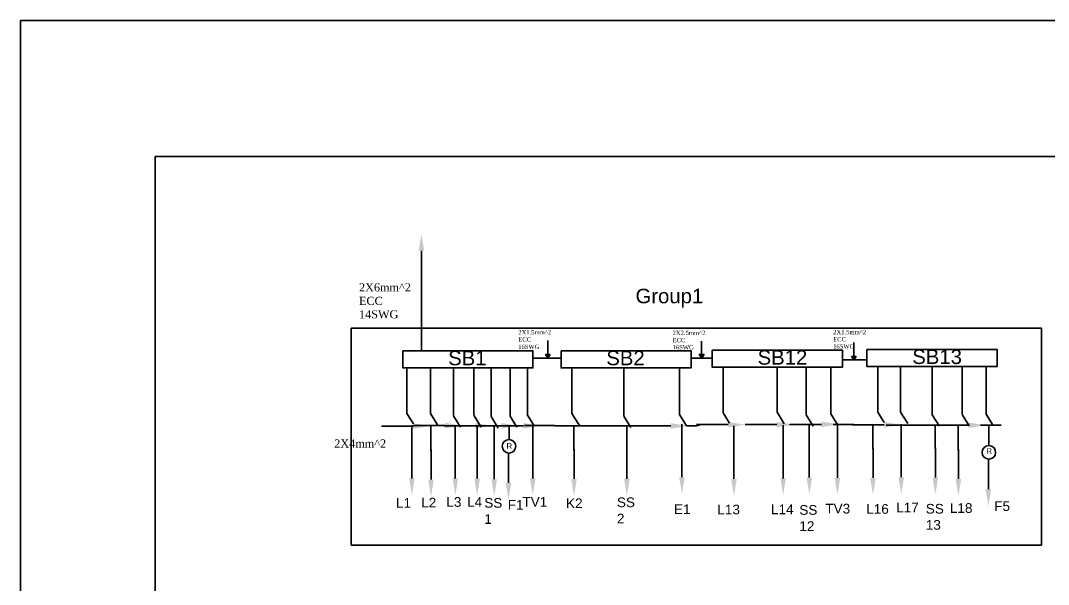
# Model space of a CAD drawing. Header units: inches. Extents: x -412 to 20037, y 548 to 16595.
# Drawn here: x 7740 to 8650, y 6537 to 7036 of the extents above; entities that cross this region are included whole.
import ezdxf
from ezdxf import colors
from ezdxf.entities.mleader import LeaderData, LeaderLine
from ezdxf.math import Vec2, Vec3

# ---------------------------------------------------------------- set-up
doc = ezdxf.new("R2010")
doc.units = ezdxf.units.IN
doc.header["$MEASUREMENT"] = 0
doc.styles.add('A', font='times.ttf', dxfattribs={"height": 12})
doc.styles.get("Standard").update_dxf_attribs({"font": 'arial.ttf'})

msp = doc.modelspace()

# ---------------------------------------------------------------- hatches: boundary and pattern name
h = msp.add_hatch()
h.set_pattern_fill('ANSI31', scale=0.387088)
h.set_pattern_definition([(45, (8012.10904, 8358.338053), (-0.034214049, 0.034214049), [])])
h.paths.add_polyline_path([(8204.69, 6740.5), (8206.81, 6737.41), (8208.94, 6740.5)])
h = msp.add_hatch()
h.set_pattern_fill('ANSI31', scale=0.387088)
h.set_pattern_definition([(45, (8148.22386, 8358.37098), (-0.034214049, 0.034214049), [])])
h.paths.add_polyline_path([(8340.8, 6740.54), (8342.93, 6737.44), (8345.06, 6740.54)])
h = msp.add_hatch()
h.set_pattern_fill('ANSI31', scale=0.387088)
h.set_pattern_definition([(45, (8282.852983, 8356.6795), (-0.034214049, 0.034214049), [])])
h.paths.add_polyline_path([(8475.43, 6738.85), (8477.56, 6735.75), (8479.69, 6738.85)])

# ---------------------------------------------------------------- linework, layer by layer
for p, q in [((8206.89, 6739.71), (8206.89, 6752.79)), ((8206.89, 6752.79), (8206.89, 6746.73)), ((8342.88, 6739.36), (8342.88, 6752.44)), ((8342.88, 6752.44), (8342.88, 6746.38)), ((8477.59, 6737.91), (8477.59, 6751)), ((8477.59, 6751), (8477.59, 6744.94)), ((8204.69, 6740.5), (8208.94, 6740.5)), ((8204.69, 6740.5), (8208.94, 6740.5)), ((8206.81, 6737.41), (8204.69, 6740.5)), ((8208.94, 6740.5), (8206.81, 6737.41)), ((8340.8, 6740.54), (8345.06, 6740.54)), ((8340.8, 6740.54), (8345.06, 6740.54)), ((8342.93, 6737.44), (8340.8, 6740.54)), ((8345.06, 6740.54), (8342.93, 6737.44)), ((8475.43, 6738.85), (8479.69, 6738.85)), ((8475.43, 6738.85), (8479.69, 6738.85)), ((8477.56, 6735.75), (8475.43, 6738.85)), ((8479.69, 6738.85), (8477.56, 6735.75)), ((8218.48, 6737.34), (8193.66, 6737.34)), ((8352.33, 6737.34), (8333.56, 6737.34)), ((8382.13, 6729.15), (8361.96, 6729.15)), ((8361.96, 6729.15), (8361.96, 6688.78)), ((8457.28, 6729.15), (8382.13, 6729.15)), ((8409.62, 6729.15), (8409.62, 6689.22)), ((8409.62, 6689.22), (8409.62, 6729.15)), ((8409.62, 6729.15), (8436.54, 6729.15)), ((8435.36, 6729.36), (8435.36, 6687.25)), ((8436.54, 6729.15), (8457.28, 6729.15)), ((8457.28, 6729.15), (8457.28, 6687.91)), ((8457.28, 6687.91), (8457.28, 6729.15)), ((8489.15, 6735.84), (8467.41, 6735.84)), ((8518.95, 6729.74), (8498.78, 6729.74)), ((8498.78, 6729.74), (8498.78, 6689.37)), ((8594.1, 6729.74), (8518.95, 6729.74)), ((8518.95, 6729.74), (8518.95, 6689.37)), ((8518.95, 6689.37), (8518.95, 6729.74)), ((8546.44, 6729.74), (8573.36, 6729.74)), ((8546.85, 6729.36), (8546.85, 6687.24)), ((8573.36, 6729.74), (8573.36, 6687.63)), ((8573.36, 6687.63), (8573.36, 6729.74)), ((8573.36, 6729.74), (8594.1, 6729.74)), ((8594.48, 6700.84), (8594.48, 6729.74)), ((8082.21, 6728.59), (8082.21, 6688.22)), ((8108.38, 6728.59), (8088.21, 6728.59)), ((8102.97, 6728.59), (8102.97, 6688.22)), ((8102.97, 6688.22), (8102.97, 6728.59)), ((8183.53, 6728.59), (8108.38, 6728.59)), ((8123.35, 6728.59), (8123.35, 6686.48)), ((8123.35, 6686.48), (8123.35, 6728.59)), ((8135.87, 6728.59), (8162.78, 6728.59)), ((8141.48, 6728.59), (8141.48, 6686.48)), ((8156.62, 6727.79), (8156.62, 6685.68)), ((8162.78, 6728.59), (8183.53, 6728.59)), ((8173.48, 6711.84), (8173.48, 6728.59)), ((8188.73, 6728.59), (8188.73, 6687.35)), ((8188.73, 6687.35), (8188.73, 6728.59)), ((8248.27, 6728.65), (8228.11, 6728.65)), ((8228.11, 6728.65), (8228.11, 6688.28)), ((8323.43, 6728.65), (8248.27, 6728.65)), ((8273.97, 6728.29), (8273.97, 6686.18)), ((8275.77, 6728.65), (8302.68, 6728.65)), ((8302.68, 6728.65), (8323.43, 6728.65)), ((8323.43, 6728.65), (8323.43, 6687.41)), ((8323.43, 6687.41), (8323.43, 6728.65)), ((8173.48, 6711.71), (8173.48, 6711.84)), ((8173.48, 6711.84), (8173.48, 6689.84)), ((8173.48, 6685.96), (8173.48, 6693.85)), ((8594.48, 6687.73), (8594.48, 6700.84)), ((8082.21, 6688.22), (8087.86, 6679.24)), ((8102.97, 6688.22), (8109.18, 6678.15)), ((8123.46, 6686.3), (8129.67, 6676.24)), ((8141.59, 6686.3), (8147.8, 6676.24)), ((8156.73, 6685.5), (8162.94, 6675.43)), ((8173.48, 6685.96), (8179.48, 6676.24)), ((8188.64, 6687.33), (8194.85, 6677.27)), ((8228.11, 6688.28), (8233.76, 6679.31)), ((8274.08, 6686), (8280.29, 6675.94)), ((8323.34, 6687.4), (8329.55, 6677.33)), ((8361.96, 6688.78), (8367.61, 6679.81)), ((8409.58, 6689.32), (8415.79, 6679.26)), ((8435.47, 6687.07), (8441.68, 6677)), ((8457.19, 6687.9), (8463.4, 6677.83)), ((8498.78, 6689.37), (8504.43, 6680.4)), ((8518.95, 6689.37), (8525.16, 6679.31)), ((8546.96, 6687.07), (8553.17, 6677)), ((8573.46, 6687.45), (8579.67, 6677.39)), ((8594.48, 6687.73), (8600.22, 6678.42)), ((8086.5, 6656.34), (8086.5, 6677.84)), ((8103.43, 6655.34), (8103.43, 6676.84)), ((8124.93, 6656.34), (8124.93, 6677.84)), ((8144.22, 6656.34), (8144.22, 6677.84)), ((8159.36, 6655.53), (8159.36, 6677.03)), ((8172.48, 6675.34), (8172.48, 6677.34)), ((8172.48, 6665.34), (8172.48, 6675.84)), ((8212.64, 6677.57), (8186.16, 6677.57)), ((8193.43, 6656.34), (8193.43, 6677.84)), ((8212.64, 6677.57), (8213.23, 6677.34)), ((8213.23, 6677.34), (8242.48, 6677.34)), ((8229.93, 6655.84), (8229.93, 6677.34)), ((8235.48, 6677.34), (8233.48, 6679.84)), ((8287.67, 6677.25), (8235.05, 6677.25)), ((8276.71, 6656.04), (8276.71, 6677.54)), ((8325.43, 6657.34), (8325.43, 6678.84)), ((8338.48, 6677.34), (8329.48, 6677.34)), ((8329.48, 6677.34), (8338.48, 6677.34)), ((8341.05, 6677.91), (8338.48, 6677.34)), ((8341.05, 6677.91), (8341.54, 6678.4)), ((8341.98, 6678.84), (8341.98, 6678.84)), ((8371.43, 6655.84), (8371.43, 6677.34)), ((8414.93, 6656.34), (8414.93, 6677.84)), ((8438.1, 6657.1), (8438.1, 6678.6)), ((8477.47, 6678.62), (8459.2, 6678.62)), ((8462.93, 6656.84), (8462.93, 6678.34)), ((8477.47, 6678.62), (8477.78, 6678.34)), ((8494.43, 6656.84), (8494.43, 6678.34)), ((8551.11, 6677.87), (8506.02, 6677.87)), ((8519.43, 6657.34), (8519.43, 6678.84)), ((8549.59, 6657.1), (8549.59, 6678.6)), ((8569.93, 6655.84), (8569.93, 6677.34)), ((8589.48, 6677.84), (8607.98, 6677.84)), ((8596.98, 6676.84), (8596.98, 6677.84)), ((8596.98, 6660.34), (8596.98, 6676.84))]:
    msp.add_line(p, q)
for points in [[(7740.38, 7036.07), (10106.94, 7036.07), (10106.94, 6037.88), (7740.38, 6037.88)], [(7859.48, 6915.84), (9985.98, 6915.84), (9985.98, 6158.84), (7859.48, 6158.84)], [(8032.98, 6763.84), (8643.48, 6763.84), (8643.48, 6571.84), (8032.98, 6571.84)], [(8078.58, 6743.8), (8193.66, 6743.8), (8193.66, 6728.59), (8078.58, 6728.59)], [(8218.48, 6743.86), (8333.56, 6743.86), (8333.56, 6728.65), (8218.48, 6728.65)], [(8352.33, 6744.36), (8467.41, 6744.36), (8467.41, 6729.15), (8352.33, 6729.15)], [(8489.15, 6744.95), (8604.23, 6744.95), (8604.23, 6729.74), (8489.15, 6729.74)]]:
    msp.add_lwpolyline(points, close=True)
for centre in [(8172.48, 6659.29), (8596.98, 6653.84)]:
    msp.add_circle(centre, 6)

# ---------------------------------------------------------------- texts
for p in [(8170.22, 6657.03), (8594.72, 6652.58)]:
    msp.add_text('R', height=5).set_placement(p)
at = {"color": 7, "lineweight": 40, "attachment_point": 1, "style": 'A'}
for s, insert, char_height, width in [('2X6mm^ 2\\PECC\\P14SWG', (8039.77, 6803.48), 7.154, 26.1882), ('2X1.5mm^ 2\\PECC 16SWG', (8180.63, 6762.06), 3.826, 14.0068), ('2X2.5mm^ 2\\PECC 16SWG', (8317.15, 6761.54), 3.826, 14.0068), ('2X1.5mm^ 2\\PECC 16SWG', (8459.22, 6762.3), 3.826, 14.0068), ('2X4mm^ 2', (8017.88, 6665.32), 7.154, 26.1882)]:
    msp.add_mtext(s, dxfattribs=dict(at, insert=insert, char_height=char_height, width=width))
at = {"attachment_point": 1}
for s, width, insert, char_height in [('Group1', 0.2633, (8284.39, 6798.7), 12.857), ('SB1', 12.857, (8118.65, 6743.8), 12.857), ('SB2', 0.2633, (8258.55, 6743.86), 12.857), ('SB12', 0.2633, (8392.4, 6744.36), 12.857), ('SB13', 0.2633, (8529.22, 6744.95), 12.857), ('L1', 8.5714, (8072.51, 6613.44), 8.571), ('L2', 2.307, (8094.81, 6613.67), 8.571), ('L3', 2.307, (8117.08, 6614.26), 8.571), ('L4', 2.307, (8135.44, 6614.26), 8.571), ('SS\\P1', 2.307, (8150.59, 6613.46), 8.571), ('F1', 2.307, (8171.39, 6611.7), 8.571), ('TV1', 2.307, (8184.36, 6614.45), 8.571), ('K2', 8.5714, (8222.94, 6613.09), 8.571), ('SS\\P2', 2.307, (8267.94, 6613.96), 8.571), ('E1', 2.307, (8318.46, 6607.86), 8.571), ('L13', 2.307, (8356.79, 6607.59), 8.571), ('L14', 2.307, (8404.26, 6607.74), 8.571), ('SS\\P12', 2.307, (8429.32, 6607.2), 8.571), ('TV3', 2.307, (8452.31, 6608.36), 8.571), ('L16', 2.307, (8488.48, 6608.1), 8.571), ('L17', 2.307, (8515, 6609.32), 8.571), ('SS\\P13', 2.307, (8541.17, 6608.26), 8.571), ('L18', 2.307, (8562.47, 6608.91), 8.571), ('F5', 2.307, (8601.73, 6610.61), 8.571)]:
    msp.add_mtext_dynamic_manual_height_columns(s, width=width, gutter_width=0.119, heights=[0], dxfattribs=dict(at, insert=insert, char_height=char_height))

# ---------------------------------------------------------------- leaders
at = {"color": 0}
ml = msp.add_multileader_mtext('Standard', dxfattribs=at)
ml.set_content('')
ml.set_leader_properties()
ml.build(insert=Vec2(0, 0))
ml.multileader.update_dxf_attribs({"dogleg_length": 0.36, "arrow_head_size": 15, "scale": 700})
ctx = ml.context
ctx.base_point, ctx.scale, ctx.char_height, ctx.arrow_head_size, ctx.landing_gap_size, ctx.plane_origin = Vec3(8124.95, 6743.83), 700, 15, 15, 7.5, Vec3(8094.95, 6847.34)
notes = []
notes.append((ctx, [(0, (1, 1, 0), (8094.95, 6743.83), (1, 0), 30, [(0, [(8094.95, 6847.34)], 0, [])])]))
ctx.mtext.insert, ctx.mtext.flow_direction = Vec3(8132.45, 6751.33), 5
ml = msp.add_multileader_mtext('Standard')
ml.set_content('', color=256)
ml.set_leader_properties()
ml.build(insert=Vec2(0, 0))
ml.multileader.update_dxf_attribs({"dogleg_length": 0.36, "arrow_head_size": 15, "scale": 700})
ctx = ml.context
ctx.base_point, ctx.scale, ctx.char_height, ctx.arrow_head_size, ctx.landing_gap_size, ctx.plane_origin, ctx.plane_x_axis, ctx.plane_y_axis = Vec3(8059.91, 6677.23), 700, 15, 15, 7.5, Vec3(8102.85, 6677.19), Vec3(0, 1), Vec3(-1, 0)
notes.append((ctx, [(0, (1, 1, 0), (8059.91, 6677.19), (0, 1), 0.0429, [(0, [(8102.85, 6677.19)], 0, [])])]))
ctx.mtext.insert, ctx.mtext.text_direction, ctx.mtext.rotation, ctx.mtext.flow_direction = Vec3(8052.41, 6684.73), Vec3(0, 1), 1.570796, 5
ml = msp.add_multileader_mtext('Standard')
ml.set_content('', color=256)
ml.set_leader_properties()
ml.build(insert=Vec2(0, 0))
ml.multileader.update_dxf_attribs({"dogleg_length": 0.36, "arrow_head_size": 15, "scale": 700})
ctx = ml.context
ctx.base_point, ctx.scale, ctx.char_height, ctx.arrow_head_size, ctx.landing_gap_size, ctx.plane_origin, ctx.plane_x_axis, ctx.plane_y_axis = Vec3(8087.85, 6677.62), 700, 15, 15, 7.5, Vec3(8130.79, 6677.58), Vec3(0, 1), Vec3(-1, 0)
notes.append((ctx, [(0, (1, 1, 0), (8087.85, 6677.58), (0, 1), 0.0429, [(0, [(8130.79, 6677.58)], 0, [])])]))
ctx.mtext.insert, ctx.mtext.text_direction, ctx.mtext.rotation, ctx.mtext.flow_direction = Vec3(8080.35, 6685.12), Vec3(0, 1), 1.570796, 5
ml = msp.add_multileader_mtext('Standard')
ml.set_content('', color=256)
ml.set_leader_properties()
ml.build(insert=Vec2(0, 0))
ml.multileader.update_dxf_attribs({"dogleg_length": 0.36, "arrow_head_size": 15, "scale": 700})
ctx = ml.context
ctx.base_point, ctx.scale, ctx.char_height, ctx.arrow_head_size, ctx.landing_gap_size, ctx.plane_origin, ctx.plane_x_axis, ctx.plane_y_axis = Vec3(8114.74, 6677.47), 700, 15, 15, 7.5, Vec3(8157.69, 6677.43), Vec3(0, 1), Vec3(-1, 0)
notes.append((ctx, [(0, (1, 1, 0), (8114.74, 6677.43), (0, 1), 0.0429, [(0, [(8157.69, 6677.43)], 0, [])])]))
ctx.mtext.insert, ctx.mtext.text_direction, ctx.mtext.rotation, ctx.mtext.flow_direction = Vec3(8107.24, 6684.97), Vec3(0, 1), 1.570796, 5
ml = msp.add_multileader_mtext('Standard')
ml.set_content('', color=256)
ml.set_leader_properties()
ml.build(insert=Vec2(0, 0))
ml.multileader.update_dxf_attribs({"dogleg_length": 0.36, "arrow_head_size": 15, "scale": 700})
ctx = ml.context
ctx.base_point, ctx.scale, ctx.char_height, ctx.arrow_head_size, ctx.landing_gap_size, ctx.plane_origin, ctx.plane_x_axis, ctx.plane_y_axis = Vec3(8137.99, 6677.47), 700, 15, 15, 7.5, Vec3(8180.94, 6677.42), Vec3(0, 1), Vec3(-1, 0)
notes.append((ctx, [(0, (1, 1, 0), (8137.99, 6677.42), (0, 1), 0.0429, [(0, [(8180.94, 6677.42)], 0, [])])]))
ctx.mtext.insert, ctx.mtext.text_direction, ctx.mtext.rotation, ctx.mtext.flow_direction = Vec3(8130.49, 6684.97), Vec3(0, 1), 1.570796, 5
ml = msp.add_multileader_mtext('Standard')
ml.set_content('', color=256)
ml.set_leader_properties()
ml.build(insert=Vec2(0, 0))
ml.multileader.update_dxf_attribs({"dogleg_length": 0.36, "arrow_head_size": 15, "scale": 700})
ctx = ml.context
ctx.base_point, ctx.scale, ctx.char_height, ctx.arrow_head_size, ctx.landing_gap_size, ctx.plane_origin, ctx.plane_x_axis, ctx.plane_y_axis = Vec3(8157.34, 6677.43), 700, 15, 15, 7.5, Vec3(8200.29, 6677.39), Vec3(0, 1), Vec3(-1, 0)
notes.append((ctx, [(0, (1, 1, 0), (8157.34, 6677.39), (0, 1), 0.0429, [(0, [(8200.29, 6677.39)], 0, [])])]))
ctx.mtext.insert, ctx.mtext.text_direction, ctx.mtext.rotation, ctx.mtext.flow_direction = Vec3(8149.84, 6684.93), Vec3(0, 1), 1.570796, 5
ml = msp.add_multileader_mtext('Standard')
ml.set_content('', color=256)
ml.set_leader_properties()
ml.build(insert=Vec2(0, 0))
ml.multileader.update_dxf_attribs({"dogleg_length": 0.36, "arrow_head_size": 15, "scale": 700})
ctx = ml.context
ctx.base_point, ctx.scale, ctx.char_height, ctx.arrow_head_size, ctx.landing_gap_size, ctx.plane_origin, ctx.plane_x_axis, ctx.plane_y_axis = Vec3(8287.67, 6677.3), 700, 15, 15, 7.5, Vec3(8330.62, 6677.25), Vec3(0, 1), Vec3(-1, 0)
notes.append((ctx, [(0, (1, 1, 0), (8287.67, 6677.25), (0, 1), 0.0429, [(0, [(8330.62, 6677.25)], 0, [])])]))
ctx.mtext.insert, ctx.mtext.text_direction, ctx.mtext.rotation, ctx.mtext.flow_direction = Vec3(8280.17, 6684.8), Vec3(0, 1), 1.570796, 5
ml = msp.add_multileader_mtext('Standard')
ml.set_content('', color=256)
ml.set_leader_properties()
ml.build(insert=Vec2(0, 0))
ml.multileader.update_dxf_attribs({"dogleg_length": 0.36, "arrow_head_size": 15, "scale": 700})
ctx = ml.context
ctx.base_point, ctx.scale, ctx.char_height, ctx.arrow_head_size, ctx.landing_gap_size, ctx.plane_origin, ctx.plane_x_axis, ctx.plane_y_axis = Vec3(8338.48, 6678.44), 700, 15, 15, 7.5, Vec3(8381.43, 6678.4), Vec3(0, 1), Vec3(-1, 0)
notes.append((ctx, [(0, (1, 1, 0), (8338.48, 6678.4), (0, 1), 0.0429, [(0, [(8381.43, 6678.4)], 0, [])])]))
ctx.mtext.insert, ctx.mtext.text_direction, ctx.mtext.rotation, ctx.mtext.flow_direction = Vec3(8330.98, 6685.94), Vec3(0, 1), 1.570796, 5
ml = msp.add_multileader_mtext('Standard')
ml.set_content('', color=256)
ml.set_leader_properties()
ml.build(insert=Vec2(0, 0))
ml.multileader.update_dxf_attribs({"dogleg_length": 0.36, "arrow_head_size": 15, "scale": 700})
ctx = ml.context
ctx.base_point, ctx.scale, ctx.char_height, ctx.arrow_head_size, ctx.landing_gap_size, ctx.plane_origin, ctx.plane_x_axis, ctx.plane_y_axis = Vec3(8381.43, 6678.44), 700, 15, 15, 7.5, Vec3(8424.38, 6678.4), Vec3(0, 1), Vec3(-1, 0)
notes.append((ctx, [(0, (1, 1, 0), (8381.43, 6678.4), (0, 1), 0.0429, [(0, [(8424.38, 6678.4)], 0, [])])]))
ctx.mtext.insert, ctx.mtext.text_direction, ctx.mtext.rotation, ctx.mtext.flow_direction = Vec3(8373.93, 6685.94), Vec3(0, 1), 1.570796, 5
ml = msp.add_multileader_mtext('Standard')
ml.set_content('', color=256)
ml.set_leader_properties()
ml.build(insert=Vec2(0, 0))
ml.multileader.update_dxf_attribs({"dogleg_length": 0.36, "arrow_head_size": 15, "scale": 700})
ctx = ml.context
ctx.base_point, ctx.scale, ctx.char_height, ctx.arrow_head_size, ctx.landing_gap_size, ctx.plane_origin, ctx.plane_x_axis, ctx.plane_y_axis = Vec3(8420.94, 6678.72), 700, 15, 15, 7.5, Vec3(8463.89, 6678.68), Vec3(0, 1), Vec3(-1, 0)
notes.append((ctx, [(0, (1, 1, 0), (8420.94, 6678.68), (0, 1), 0.0429, [(0, [(8463.89, 6678.68)], 0, [])])]))
ctx.mtext.insert, ctx.mtext.text_direction, ctx.mtext.rotation, ctx.mtext.flow_direction = Vec3(8413.44, 6686.22), Vec3(0, 1), 1.570796, 5
ml = msp.add_multileader_mtext('Standard')
ml.set_content('', color=256)
ml.set_leader_properties()
ml.build(insert=Vec2(0, 0))
ml.multileader.update_dxf_attribs({"dogleg_length": 0.36, "arrow_head_size": 15, "scale": 700})
ctx = ml.context
ctx.base_point, ctx.scale, ctx.char_height, ctx.arrow_head_size, ctx.landing_gap_size, ctx.plane_origin, ctx.plane_x_axis, ctx.plane_y_axis = Vec3(8476.48, 6678.38), 700, 15, 15, 7.5, Vec3(8519.43, 6678.34), Vec3(0, 1), Vec3(-1, 0)
notes.append((ctx, [(0, (1, 1, 0), (8476.48, 6678.34), (0, 1), 0.0429, [(0, [(8519.43, 6678.34)], 0, [])])]))
ctx.mtext.insert, ctx.mtext.text_direction, ctx.mtext.rotation, ctx.mtext.flow_direction = Vec3(8468.98, 6685.88), Vec3(0, 1), 1.570796, 5
ml = msp.add_multileader_mtext('Standard')
ml.set_content('', color=256)
ml.set_leader_properties()
ml.build(insert=Vec2(0, 0))
ml.multileader.update_dxf_attribs({"dogleg_length": 0.36, "arrow_head_size": 15, "scale": 700})
ctx = ml.context
ctx.base_point, ctx.scale, ctx.char_height, ctx.arrow_head_size, ctx.landing_gap_size, ctx.plane_origin, ctx.plane_x_axis, ctx.plane_y_axis = Vec3(8551.11, 6677.92), 700, 15, 15, 7.5, Vec3(8594.05, 6677.87), Vec3(0, 1), Vec3(-1, 0)
notes.append((ctx, [(0, (1, 1, 0), (8551.11, 6677.87), (0, 1), 0.0429, [(0, [(8594.05, 6677.87)], 0, [])])]))
ctx.mtext.insert, ctx.mtext.text_direction, ctx.mtext.rotation, ctx.mtext.flow_direction = Vec3(8543.61, 6685.42), Vec3(0, 1), 1.570796, 5
ml = msp.add_multileader_mtext('Standard')
ml.set_content('', color=256)
ml.set_leader_properties()
ml.build(insert=Vec2(0, 0))
ml.multileader.update_dxf_attribs({"dogleg_length": 0.36, "arrow_head_size": 15, "scale": 700})
ctx = ml.context
ctx.base_point, ctx.scale, ctx.char_height, ctx.arrow_head_size, ctx.landing_gap_size, ctx.plane_origin = Vec3(8325.52, 6658.14), 700, 15, 15, 7.5, Vec3(8325.48, 6616.84)
notes.append((ctx, [(0, (1, 1, 0), (8325.48, 6658.14), (1, 0), 0.0429, [(0, [(8325.48, 6616.84)], 0, [])])]))
ctx.mtext.insert, ctx.mtext.flow_direction = Vec3(8333.02, 6665.64), 5
ml = msp.add_multileader_mtext('Standard')
ml.set_content('', color=256)
ml.set_leader_properties()
ml.build(insert=Vec2(0, 0))
ml.multileader.update_dxf_attribs({"dogleg_length": 0.36, "arrow_head_size": 15, "scale": 700})
ctx = ml.context
ctx.base_point, ctx.scale, ctx.char_height, ctx.arrow_head_size, ctx.landing_gap_size, ctx.plane_origin = Vec3(8438.19, 6657.9), 700, 15, 15, 7.5, Vec3(8438.15, 6616.6)
notes.append((ctx, [(0, (1, 1, 0), (8438.15, 6657.9), (1, 0), 0.0429, [(0, [(8438.15, 6616.6)], 0, [])])]))
ctx.mtext.insert, ctx.mtext.flow_direction = Vec3(8445.69, 6665.4), 5
ml = msp.add_multileader_mtext('Standard')
ml.set_content('', color=256)
ml.set_leader_properties()
ml.build(insert=Vec2(0, 0))
ml.multileader.update_dxf_attribs({"dogleg_length": 0.36, "arrow_head_size": 15, "scale": 700})
ctx = ml.context
ctx.base_point, ctx.scale, ctx.char_height, ctx.arrow_head_size, ctx.landing_gap_size, ctx.plane_origin = Vec3(8519.52, 6658.14), 700, 15, 15, 7.5, Vec3(8519.48, 6616.84)
notes.append((ctx, [(0, (1, 1, 0), (8519.48, 6658.14), (1, 0), 0.0429, [(0, [(8519.48, 6616.84)], 0, [])])]))
ctx.mtext.insert, ctx.mtext.flow_direction = Vec3(8527.02, 6665.64), 5
ml = msp.add_multileader_mtext('Standard')
ml.set_content('', color=256)
ml.set_leader_properties()
ml.build(insert=Vec2(0, 0))
ml.multileader.update_dxf_attribs({"dogleg_length": 0.36, "arrow_head_size": 15, "scale": 700})
ctx = ml.context
ctx.base_point, ctx.scale, ctx.char_height, ctx.arrow_head_size, ctx.landing_gap_size, ctx.plane_origin = Vec3(8549.68, 6657.9), 700, 15, 15, 7.5, Vec3(8549.64, 6616.6)
notes.append((ctx, [(0, (1, 1, 0), (8549.64, 6657.9), (1, 0), 0.0429, [(0, [(8549.64, 6616.6)], 0, [])])]))
ctx.mtext.insert, ctx.mtext.flow_direction = Vec3(8557.18, 6665.4), 5
ml = msp.add_multileader_mtext('Standard')
ml.set_content('', color=256)
ml.set_leader_properties()
ml.build(insert=Vec2(0, 0))
ml.multileader.update_dxf_attribs({"dogleg_length": 0.36, "arrow_head_size": 15, "scale": 700})
ctx = ml.context
ctx.base_point, ctx.scale, ctx.char_height, ctx.arrow_head_size, ctx.landing_gap_size, ctx.plane_origin = Vec3(8086.59, 6657.14), 700, 15, 15, 7.5, Vec3(8086.55, 6615.84)
notes.append((ctx, [(0, (1, 1, 0), (8086.55, 6657.14), (1, 0), 0.0429, [(0, [(8086.55, 6615.84)], 0, [])])]))
ctx.mtext.insert, ctx.mtext.flow_direction = Vec3(8094.09, 6664.64), 5
ml = msp.add_multileader_mtext('Standard')
ml.set_content('', color=256)
ml.set_leader_properties()
ml.build(insert=Vec2(0, 0))
ml.multileader.update_dxf_attribs({"dogleg_length": 0.36, "arrow_head_size": 15, "scale": 700})
ctx = ml.context
ctx.base_point, ctx.scale, ctx.char_height, ctx.arrow_head_size, ctx.landing_gap_size, ctx.plane_origin = Vec3(8103.52, 6656.14), 700, 15, 15, 7.5, Vec3(8103.48, 6614.84)
notes.append((ctx, [(0, (1, 1, 0), (8103.48, 6656.14), (1, 0), 0.0429, [(0, [(8103.48, 6614.84)], 0, [])])]))
ctx.mtext.insert, ctx.mtext.flow_direction = Vec3(8111.02, 6663.64), 5
ml = msp.add_multileader_mtext('Standard')
ml.set_content('', color=256)
ml.set_leader_properties()
ml.build(insert=Vec2(0, 0))
ml.multileader.update_dxf_attribs({"dogleg_length": 0.36, "arrow_head_size": 15, "scale": 700})
ctx = ml.context
ctx.base_point, ctx.scale, ctx.char_height, ctx.arrow_head_size, ctx.landing_gap_size, ctx.plane_origin = Vec3(8125.02, 6657.14), 700, 15, 15, 7.5, Vec3(8124.98, 6615.84)
notes.append((ctx, [(0, (1, 1, 0), (8124.98, 6657.14), (1, 0), 0.0429, [(0, [(8124.98, 6615.84)], 0, [])])]))
ctx.mtext.insert, ctx.mtext.flow_direction = Vec3(8132.52, 6664.64), 5
ml = msp.add_multileader_mtext('Standard')
ml.set_content('', color=256)
ml.set_leader_properties()
ml.build(insert=Vec2(0, 0))
ml.multileader.update_dxf_attribs({"dogleg_length": 0.36, "arrow_head_size": 15, "scale": 700})
ctx = ml.context
ctx.base_point, ctx.scale, ctx.char_height, ctx.arrow_head_size, ctx.landing_gap_size, ctx.plane_origin = Vec3(8144.31, 6657.14), 700, 15, 15, 7.5, Vec3(8144.27, 6615.84)
notes.append((ctx, [(0, (1, 1, 0), (8144.27, 6657.14), (1, 0), 0.0429, [(0, [(8144.27, 6615.84)], 0, [])])]))
ctx.mtext.insert, ctx.mtext.flow_direction = Vec3(8151.81, 6664.64), 5
ml = msp.add_multileader_mtext('Standard')
ml.set_content('', color=256)
ml.set_leader_properties()
ml.build(insert=Vec2(0, 0))
ml.multileader.update_dxf_attribs({"dogleg_length": 0.36, "arrow_head_size": 15, "scale": 700})
ctx = ml.context
ctx.base_point, ctx.scale, ctx.char_height, ctx.arrow_head_size, ctx.landing_gap_size, ctx.plane_origin = Vec3(8159.45, 6656.33), 700, 15, 15, 7.5, Vec3(8159.41, 6615.03)
notes.append((ctx, [(0, (1, 1, 0), (8159.41, 6656.33), (1, 0), 0.0429, [(0, [(8159.41, 6615.03)], 0, [])])]))
ctx.mtext.insert, ctx.mtext.flow_direction = Vec3(8166.95, 6663.83), 5
ml = msp.add_multileader_mtext('Standard')
ml.set_content('', color=256)
ml.set_leader_properties()
ml.build(insert=Vec2(0, 0))
ml.multileader.update_dxf_attribs({"dogleg_length": 0.36, "arrow_head_size": 15, "scale": 700})
ctx = ml.context
ctx.base_point, ctx.scale, ctx.char_height, ctx.arrow_head_size, ctx.landing_gap_size, ctx.plane_origin = Vec3(8172.07, 6653.14), 700, 15, 15, 7.5, Vec3(8172.03, 6611.84)
notes.append((ctx, [(0, (1, 1, 0), (8172.03, 6653.14), (1, 0), 0.0429, [(0, [(8172.03, 6611.84)], 0, [])])]))
ctx.mtext.insert, ctx.mtext.flow_direction = Vec3(8179.57, 6660.64), 5
ml = msp.add_multileader_mtext('Standard')
ml.set_content('', color=256)
ml.set_leader_properties()
ml.build(insert=Vec2(0, 0))
ml.multileader.update_dxf_attribs({"dogleg_length": 0.36, "arrow_head_size": 15, "scale": 700})
ctx = ml.context
ctx.base_point, ctx.scale, ctx.char_height, ctx.arrow_head_size, ctx.landing_gap_size, ctx.plane_origin = Vec3(8193.52, 6657.14), 700, 15, 15, 7.5, Vec3(8193.48, 6615.84)
notes.append((ctx, [(0, (1, 1, 0), (8193.48, 6657.14), (1, 0), 0.0429, [(0, [(8193.48, 6615.84)], 0, [])])]))
ctx.mtext.insert, ctx.mtext.flow_direction = Vec3(8201.02, 6664.64), 5
ml = msp.add_multileader_mtext('Standard')
ml.set_content('', color=256)
ml.set_leader_properties()
ml.build(insert=Vec2(0, 0))
ml.multileader.update_dxf_attribs({"dogleg_length": 0.36, "arrow_head_size": 15, "scale": 700})
ctx = ml.context
ctx.base_point, ctx.scale, ctx.char_height, ctx.arrow_head_size, ctx.landing_gap_size, ctx.plane_origin = Vec3(8230.02, 6656.64), 700, 15, 15, 7.5, Vec3(8229.98, 6615.34)
notes.append((ctx, [(0, (1, 1, 0), (8229.98, 6656.64), (1, 0), 0.0429, [(0, [(8229.98, 6615.34)], 0, [])])]))
ctx.mtext.insert, ctx.mtext.flow_direction = Vec3(8237.52, 6664.14), 5
ml = msp.add_multileader_mtext('Standard')
ml.set_content('', color=256)
ml.set_leader_properties()
ml.build(insert=Vec2(0, 0))
ml.multileader.update_dxf_attribs({"dogleg_length": 0.36, "arrow_head_size": 15, "scale": 700})
ctx = ml.context
ctx.base_point, ctx.scale, ctx.char_height, ctx.arrow_head_size, ctx.landing_gap_size, ctx.plane_origin = Vec3(8276.8, 6656.84), 700, 15, 15, 7.5, Vec3(8276.76, 6615.54)
notes.append((ctx, [(0, (1, 1, 0), (8276.76, 6656.84), (1, 0), 0.0429, [(0, [(8276.76, 6615.54)], 0, [])])]))
ctx.mtext.insert, ctx.mtext.flow_direction = Vec3(8284.3, 6664.34), 5
ml = msp.add_multileader_mtext('Standard')
ml.set_content('', color=256)
ml.set_leader_properties()
ml.build(insert=Vec2(0, 0))
ml.multileader.update_dxf_attribs({"dogleg_length": 0.36, "arrow_head_size": 15, "scale": 700})
ctx = ml.context
ctx.base_point, ctx.scale, ctx.char_height, ctx.arrow_head_size, ctx.landing_gap_size, ctx.plane_origin = Vec3(8371.52, 6656.64), 700, 15, 15, 7.5, Vec3(8371.48, 6615.34)
notes.append((ctx, [(0, (1, 1, 0), (8371.48, 6656.64), (1, 0), 0.0429, [(0, [(8371.48, 6615.34)], 0, [])])]))
ctx.mtext.insert, ctx.mtext.flow_direction = Vec3(8379.02, 6664.14), 5
ml = msp.add_multileader_mtext('Standard')
ml.set_content('', color=256)
ml.set_leader_properties()
ml.build(insert=Vec2(0, 0))
ml.multileader.update_dxf_attribs({"dogleg_length": 0.36, "arrow_head_size": 15, "scale": 700})
ctx = ml.context
ctx.base_point, ctx.scale, ctx.char_height, ctx.arrow_head_size, ctx.landing_gap_size, ctx.plane_origin = Vec3(8415.02, 6657.14), 700, 15, 15, 7.5, Vec3(8414.98, 6615.84)
notes.append((ctx, [(0, (1, 1, 0), (8414.98, 6657.14), (1, 0), 0.0429, [(0, [(8414.98, 6615.84)], 0, [])])]))
ctx.mtext.insert, ctx.mtext.flow_direction = Vec3(8422.52, 6664.64), 5
ml = msp.add_multileader_mtext('Standard')
ml.set_content('', color=256)
ml.set_leader_properties()
ml.build(insert=Vec2(0, 0))
ml.multileader.update_dxf_attribs({"dogleg_length": 0.36, "arrow_head_size": 15, "scale": 700})
ctx = ml.context
ctx.base_point, ctx.scale, ctx.char_height, ctx.arrow_head_size, ctx.landing_gap_size, ctx.plane_origin = Vec3(8463.02, 6657.64), 700, 15, 15, 7.5, Vec3(8462.98, 6616.34)
notes.append((ctx, [(0, (1, 1, 0), (8462.98, 6657.64), (1, 0), 0.0429, [(0, [(8462.98, 6616.34)], 0, [])])]))
ctx.mtext.insert, ctx.mtext.flow_direction = Vec3(8470.52, 6665.14), 5
ml = msp.add_multileader_mtext('Standard')
ml.set_content('', color=256)
ml.set_leader_properties()
ml.build(insert=Vec2(0, 0))
ml.multileader.update_dxf_attribs({"dogleg_length": 0.36, "arrow_head_size": 15, "scale": 700})
ctx = ml.context
ctx.base_point, ctx.scale, ctx.char_height, ctx.arrow_head_size, ctx.landing_gap_size, ctx.plane_origin = Vec3(8494.52, 6657.64), 700, 15, 15, 7.5, Vec3(8494.48, 6616.34)
notes.append((ctx, [(0, (1, 1, 0), (8494.48, 6657.64), (1, 0), 0.0429, [(0, [(8494.48, 6616.34)], 0, [])])]))
ctx.mtext.insert, ctx.mtext.flow_direction = Vec3(8502.02, 6665.14), 5
ml = msp.add_multileader_mtext('Standard')
ml.set_content('', color=256)
ml.set_leader_properties()
ml.build(insert=Vec2(0, 0))
ml.multileader.update_dxf_attribs({"dogleg_length": 0.36, "arrow_head_size": 15, "scale": 700})
ctx = ml.context
ctx.base_point, ctx.scale, ctx.char_height, ctx.arrow_head_size, ctx.landing_gap_size, ctx.plane_origin = Vec3(8570.02, 6656.64), 700, 15, 15, 7.5, Vec3(8569.98, 6615.34)
notes.append((ctx, [(0, (1, 1, 0), (8569.98, 6656.64), (1, 0), 0.0429, [(0, [(8569.98, 6615.34)], 0, [])])]))
ctx.mtext.insert, ctx.mtext.flow_direction = Vec3(8577.52, 6664.14), 5
ml = msp.add_multileader_mtext('Standard')
ml.set_content('', color=256)
ml.set_leader_properties()
ml.build(insert=Vec2(0, 0))
ml.multileader.update_dxf_attribs({"dogleg_length": 0.36, "arrow_head_size": 15, "scale": 700})
ctx = ml.context
ctx.base_point, ctx.scale, ctx.char_height, ctx.arrow_head_size, ctx.landing_gap_size, ctx.plane_origin = Vec3(8596.57, 6647.69), 700, 15, 15, 7.5, Vec3(8596.53, 6606.39)
notes.append((ctx, [(0, (1, 1, 0), (8596.53, 6647.69), (1, 0), 0.0429, [(0, [(8596.53, 6606.39)], 0, [])])]))
ctx.mtext.insert, ctx.mtext.flow_direction = Vec3(8604.07, 6655.19), 5
for ctx, leaders in notes:
    for number, flags, end, landing, length, lines in leaders:
        leader = LeaderData()
        leader.index, (leader.has_last_leader_line, leader.has_dogleg_vector, leader.attachment_direction) = number, flags
        leader.last_leader_point, leader.dogleg_vector, leader.dogleg_length = Vec3(end), Vec3(landing), length
        for number, points, colour, breaks in lines:
            line = LeaderLine()
            line.index, line.vertices, line.color, line.breaks = number, Vec3.list(points), colors.encode_raw_color(colour), breaks
            leader.lines.append(line)
        ctx.leaders.append(leader)

doc.saveas('drawing.dxf')
